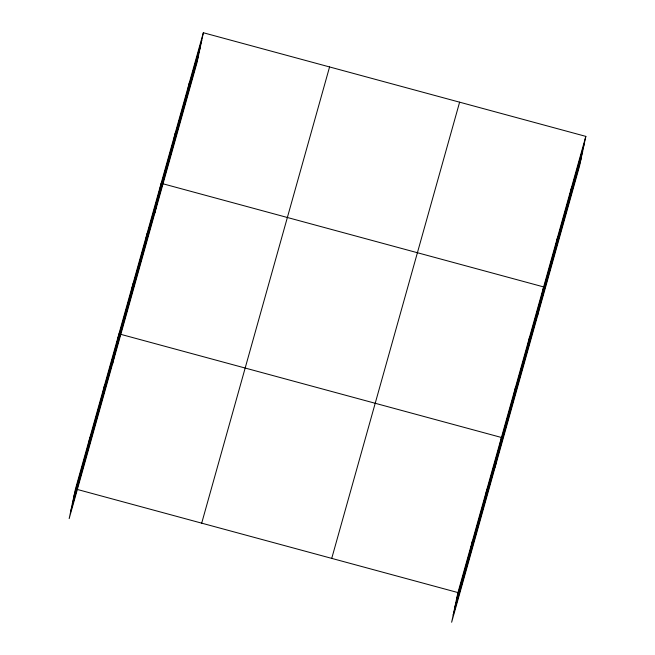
<?xml version="1.0" encoding="UTF-8"?>
<svg xmlns="http://www.w3.org/2000/svg" width="655" height="655" viewBox="0 0 655 655"><rect width="100%" height="100%" fill="white"/><g stroke="black" fill="none" stroke-linecap="round" stroke-linejoin="round"><path stroke-width="0.98" d="M203.353 32.75L75.472 488.958L69.168 518.621L197.049 62.421L203.353 32.75L585.832 136.379L579.528 166.043L451.647 622.25L457.951 592.578L585.832 136.379M88.359 444.819L89.964 437.253M102.851 393.115L104.464 385.549M112.644 363.517L118.956 333.845L501.435 437.475L495.123 467.138M131.409 291.229L133.022 283.664M145.476 241.048L147.088 233.483M154.85 212.965L161.155 183.294L543.634 286.923L537.329 316.594M173.608 140.678L175.221 133.112M187.682 90.496L189.287 82.931M470.839 548.44L472.443 540.874M485.33 496.736L486.935 489.179M513.888 394.85L515.501 387.285M527.955 344.669L529.567 337.104M556.087 244.307L557.7 236.742M570.153 194.126L571.766 186.56M73.868 496.515L201.748 40.315M72.32 503.81L200.193 47.61M70.715 511.326L198.596 55.126M201.691 523.149L329.571 66.949M331.733 558.387L459.613 102.18M456.347 600.144L584.227 143.944M454.791 607.439L582.672 151.239M453.194 614.955L581.075 158.756M75.472 488.958L457.951 592.578"/></g></svg>
